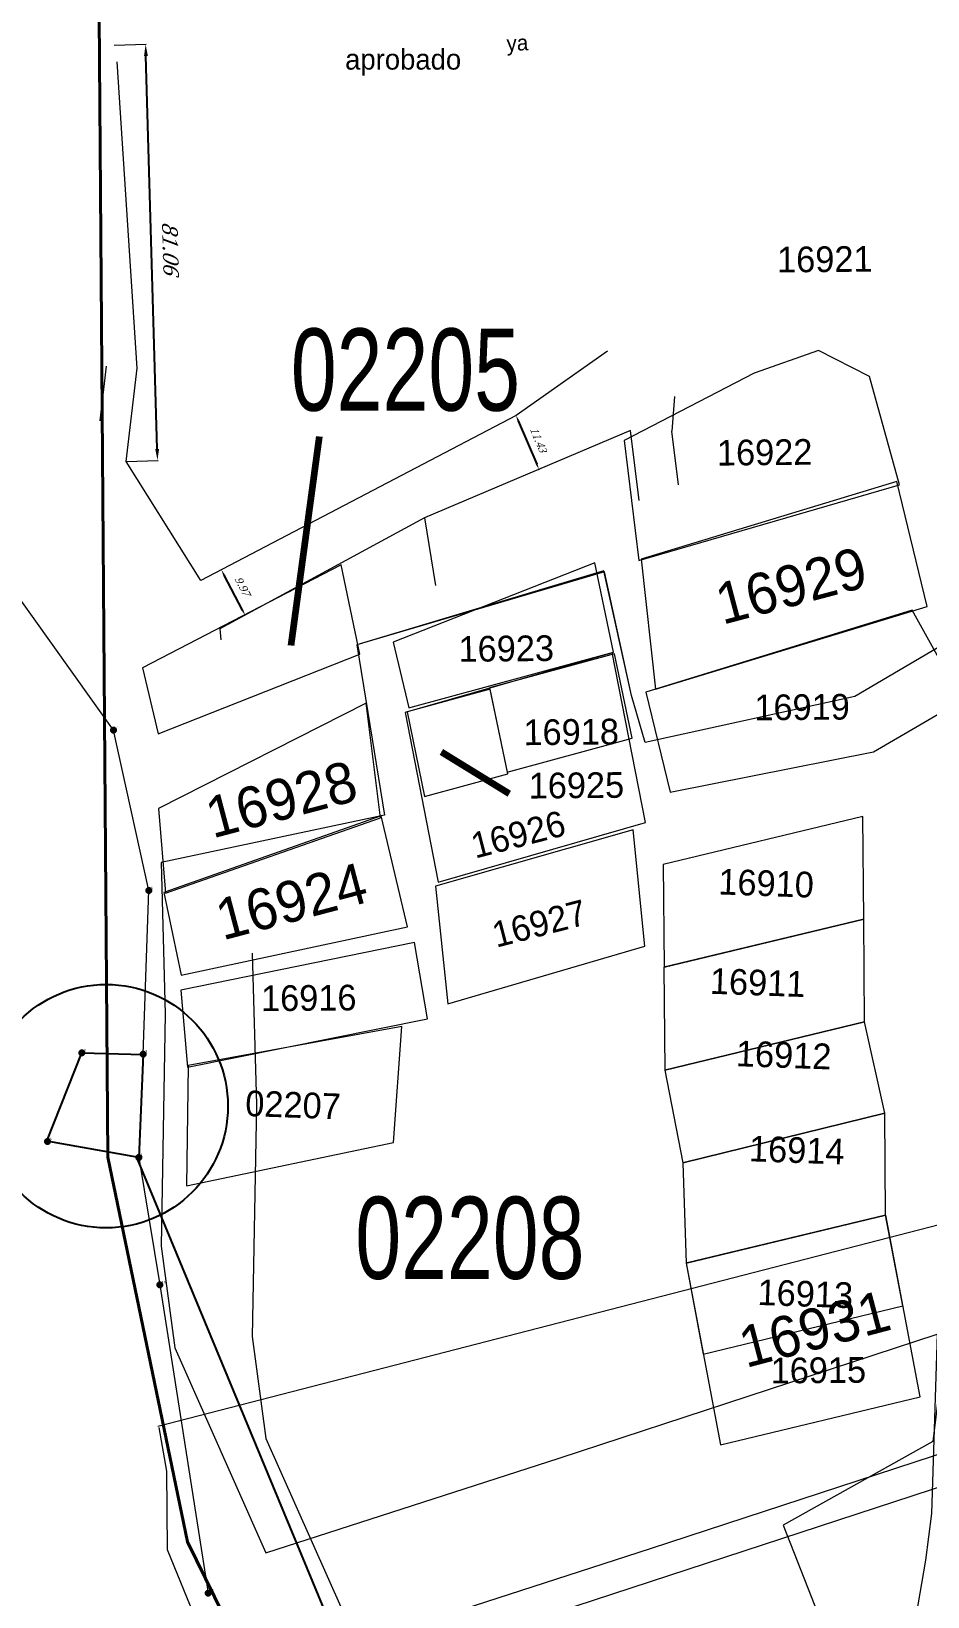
# Model space of a CAD drawing. Header units: inches. Extents: x 610851 to 630254, y 1234683 to 1264905.
# Drawn here: x 622756.5 to 622931, y 1245180.8 to 1245485.6 of the extents above; entities that cross this region are included whole.
import ezdxf
from ezdxf.enums import TextEntityAlignment as Align

# ---------------------------------------------------------------- set-up
doc = ezdxf.new("R2010")
doc.units = ezdxf.units.IN
doc.header["$MEASUREMENT"] = 0
doc.layers.get('Defpoints').update_dxf_attribs({"lineweight": 0})
for name, color, linetype, lineweight in [('CONTORNOLevel 61', 7, 'Continuous', 0), ('Default', 7, 'Continuous', 0), ('Level 2', 7, 'Continuous', 0), ('Level 20', 7, 'Continuous', 0), ('Level 50', 7, 'Continuous', 0), ('Level 7', 7, 'Continuous', 0), ('PARCELAS', 7, 'Continuous', 0), ('Point', 5, 'Continuous', 100), ('Point_Name', 1, 'Continuous', 100)]:
    doc.layers.add(name, color=color, linetype=linetype, lineweight=lineweight)
doc.styles.get("Standard").update_dxf_attribs({"font": 'arial.ttf'})
doc.styles.add('Styledgn003', font='dgn003.shx')
doc.styles.add('Styledgn032', font='dgn032.shx')
doc.styles.add('Styletxt', font='txt.shx')
doc.dimstyles.get("Standard").update_dxf_attribs({"dimtxt": 0.18, "dimasz": 0.18, "dimexe": 0.18, "dimexo": 0.0625, "dimgap": 0.09, "dimtad": 0, "dimtih": 1, "dimtoh": 1, "dimdec": 4, "dimzin": 0, "dimdsep": 46, "dimtxsty": 'Standard', "dimcen": 0.09, "dimadec": 0, "dimazin": 0, "dimtfac": 1, "dimtdec": 4, "dimtofl": 0, "dimtmove": 0, "dimatfit": 3, "dimfxl": 1, "dimtolj": 1, "dimtzin": 0, "dimarcsym": 0})
doc.dimstyles.new('STANDARD-Linear', dxfattribs={"dimtxt": 1.5, "dimasz": 1.13, "dimexe": 0.125, "dimexo": 0.000625, "dimgap": 0.3, "dimtad": 1, "dimzin": 7, "dimdsep": 46, "dimtxsty": 'Styletxt', "dimsah": 1, "dimcen": 2.5, "dimclrd": 1, "dimclre": 1, "dimclrt": 2, "dimaunit": 1, "dimadec": 7, "dimazin": 0, "dimtfac": 1, "dimtofl": 0, "dimtmove": 1, "dimatfit": 3, "dimfxl": 1, "dimtolj": 1, "dimtzin": 0, "dimarcsym": 0})

# ---------------------------------------------------------------- blocks, each defined once
blk = doc.blocks.new('*D453')
at = {"layer": 'Default', "color": 1, "linetype": 'Continuous', "lineweight": 0, "transparency": 16777216}
for p, q in [((622772.65, 1245482.91), (622778.89, 1245483.09)), ((622774.96, 1245401.88), (622781.2, 1245402.06))]:
    blk.add_line(p, q, dxfattribs=at)
at = {"layer": 'Default', "color": 1, "lineweight": -2, "transparency": 16777216}
blk.add_line((622781.01, 1245404.31), (622778.83, 1245480.83), dxfattribs=at)
at = {"layer": 'Default', "color": 1, "transparency": 16777216}
for points in [[(622779.2, 1245480.84), (622778.45, 1245480.82), (622778.76, 1245483.08)], [(622781.38, 1245404.32), (622780.63, 1245404.3), (622781.07, 1245402.06)]]:
    blk.add_solid(points, dxfattribs=at)
at = {"layer": 'Defpoints', "color": 0, "transparency": 16777216}
for p in [(622772.65, 1245482.91), (622778.76, 1245483.08), (622774.96, 1245401.88)]:
    blk.add_point(p, dxfattribs=at)
at = {"layer": 'Default', "color": 2, "transparency": 16777216, "insert": (622783.57, 1245443.32), "char_height": 3, "attachment_point": 5, "rotation": 271.6344, "style": 'Styletxt'}
blk.add_mtext('\\A1;{\\fRomantic|b0|i1|c2|p2;\\Q13;\\C2;81.06}', dxfattribs=at)
blk = doc.blocks.new('*D454')
at = {"layer": 'Default', "color": 1, "linetype": 'Continuous', "lineweight": 0, "transparency": 16777216}
for p, q in [((622793.51, 1245380.75), (622793.61, 1245380.81)), ((622798.13, 1245371.92), (622798.24, 1245371.98))]:
    blk.add_line(p, q, dxfattribs=at)
at = {"layer": 'Default', "color": 1, "lineweight": -2, "transparency": 16777216}
blk.add_line((622797.61, 1245372.92), (622794.03, 1245379.74), dxfattribs=at)
at = {"layer": 'Default', "color": 1, "transparency": 16777216}
for points in [[(622794.2, 1245379.83), (622793.86, 1245379.66), (622793.51, 1245380.75)], [(622797.78, 1245373), (622797.44, 1245372.83), (622798.13, 1245371.92)]]:
    blk.add_solid(points, dxfattribs=at)
at = {"layer": 'Defpoints', "color": 0, "transparency": 16777216}
for p in [(622793.51, 1245380.75), (622793.51, 1245380.75), (622798.13, 1245371.92)]:
    blk.add_point(p, dxfattribs=at)
at = {"layer": 'Default', "color": 2, "transparency": 16777216, "insert": (622797.62, 1245377.52), "char_height": 1.5, "attachment_point": 5, "rotation": 297.6637, "style": 'Styletxt'}
blk.add_mtext('\\A1;{\\fRomantic|b0|i1|c2|p2;\\Q13;\\C2;9.97}', dxfattribs=at)
blk = doc.blocks.new('*D455')
at = {"layer": 'Default', "color": 1, "linetype": 'Continuous', "lineweight": 0, "transparency": 16777216}
for p, q in [((622850.89, 1245410.83), (622850.79, 1245410.76)), ((622855.35, 1245400.3), (622855.46, 1245400.37))]:
    blk.add_line(p, q, dxfattribs=at)
at = {"layer": 'Default', "color": 1, "lineweight": -2, "transparency": 16777216}
blk.add_line((622851.33, 1245409.79), (622854.91, 1245401.34), dxfattribs=at)
at = {"layer": 'Default', "color": 1, "transparency": 16777216}
for points in [[(622851.51, 1245409.86), (622851.16, 1245409.71), (622850.89, 1245410.83)], [(622855.08, 1245401.42), (622854.74, 1245401.27), (622855.35, 1245400.3)]]:
    blk.add_solid(points, dxfattribs=at)
at = {"layer": 'Defpoints', "color": 0, "transparency": 16777216}
for p in [(622850.89, 1245410.83), (622855.35, 1245400.3), (622855.35, 1245400.3)]:
    blk.add_point(p, dxfattribs=at)
at = {"layer": 'Default', "color": 2, "transparency": 16777216, "insert": (622855.25, 1245406.03), "char_height": 1.5, "attachment_point": 5, "rotation": 292.9538, "style": 'Styletxt'}
blk.add_mtext('\\A1;{\\fRomantic|b0|i1|c2|p2;\\Q13;\\C2;11.43}', dxfattribs=at)
blk = doc.blocks.new('*D456')
at = {"layer": 'Default', "color": 1, "linetype": 'Continuous', "lineweight": 0, "transparency": 16777216}
for p, q in [((622772.65, 1245482.91), (622778.89, 1245483.09)), ((622774.96, 1245401.88), (622781.2, 1245402.06))]:
    blk.add_line(p, q, dxfattribs=at)
at = {"layer": 'Default', "color": 1, "lineweight": -2, "transparency": 16777216}
blk.add_line((622781.01, 1245404.31), (622778.83, 1245480.83), dxfattribs=at)
at = {"layer": 'Default', "color": 1, "transparency": 16777216}
for points in [[(622779.2, 1245480.84), (622778.45, 1245480.82), (622778.76, 1245483.08)], [(622781.38, 1245404.32), (622780.63, 1245404.3), (622781.07, 1245402.06)]]:
    blk.add_solid(points, dxfattribs=at)
at = {"layer": 'Defpoints', "color": 0, "transparency": 16777216}
for p in [(622772.65, 1245482.91), (622778.76, 1245483.08), (622774.96, 1245401.88)]:
    blk.add_point(p, dxfattribs=at)
at = {"layer": 'Default', "color": 2, "transparency": 16777216, "insert": (622783.57, 1245443.32), "char_height": 3, "attachment_point": 5, "rotation": 271.6344, "style": 'Styletxt'}
blk.add_mtext('\\A1;{\\fRomantic|b0|i1|c2|p2;\\Q13;\\C2;81.06}', dxfattribs=at)
blk = doc.blocks.new('*D457')
at = {"layer": 'Default', "color": 1, "linetype": 'Continuous', "lineweight": 0, "transparency": 16777216}
for p, q in [((622793.51, 1245380.75), (622793.61, 1245380.81)), ((622798.13, 1245371.92), (622798.24, 1245371.98))]:
    blk.add_line(p, q, dxfattribs=at)
at = {"layer": 'Default', "color": 1, "lineweight": -2, "transparency": 16777216}
blk.add_line((622797.61, 1245372.92), (622794.03, 1245379.74), dxfattribs=at)
at = {"layer": 'Default', "color": 1, "transparency": 16777216}
for points in [[(622794.2, 1245379.83), (622793.86, 1245379.66), (622793.51, 1245380.75)], [(622797.78, 1245373), (622797.44, 1245372.83), (622798.13, 1245371.92)]]:
    blk.add_solid(points, dxfattribs=at)
at = {"layer": 'Defpoints', "color": 0, "transparency": 16777216}
for p in [(622793.51, 1245380.75), (622793.51, 1245380.75), (622798.13, 1245371.92)]:
    blk.add_point(p, dxfattribs=at)
at = {"layer": 'Default', "color": 2, "transparency": 16777216, "insert": (622797.62, 1245377.52), "char_height": 1.5, "attachment_point": 5, "rotation": 297.6637, "style": 'Styletxt'}
blk.add_mtext('\\A1;{\\fRomantic|b0|i1|c2|p2;\\Q13;\\C2;9.97}', dxfattribs=at)
blk = doc.blocks.new('*D458')
at = {"layer": 'Default', "color": 1, "linetype": 'Continuous', "lineweight": 0, "transparency": 16777216}
for p, q in [((622850.89, 1245410.83), (622850.79, 1245410.76)), ((622855.35, 1245400.3), (622855.46, 1245400.37))]:
    blk.add_line(p, q, dxfattribs=at)
at = {"layer": 'Default', "color": 1, "lineweight": -2, "transparency": 16777216}
blk.add_line((622851.33, 1245409.79), (622854.91, 1245401.34), dxfattribs=at)
at = {"layer": 'Default', "color": 1, "transparency": 16777216}
for points in [[(622851.51, 1245409.86), (622851.16, 1245409.71), (622850.89, 1245410.83)], [(622855.08, 1245401.42), (622854.74, 1245401.27), (622855.35, 1245400.3)]]:
    blk.add_solid(points, dxfattribs=at)
at = {"layer": 'Defpoints', "color": 0, "transparency": 16777216}
for p in [(622850.89, 1245410.83), (622855.35, 1245400.3), (622855.35, 1245400.3)]:
    blk.add_point(p, dxfattribs=at)
at = {"layer": 'Default', "color": 2, "transparency": 16777216, "insert": (622855.25, 1245406.03), "char_height": 1.5, "attachment_point": 5, "rotation": 292.9538, "style": 'Styletxt'}
blk.add_mtext('\\A1;{\\fRomantic|b0|i1|c2|p2;\\Q13;\\C2;11.43}', dxfattribs=at)
blk = doc.blocks.new('*D450')
at = {"layer": 'Default', "color": 1, "linetype": 'Continuous', "lineweight": 0, "transparency": 16777216}
for p, q in [((622772.65, 1245482.91), (622778.89, 1245483.09)), ((622774.96, 1245401.88), (622781.2, 1245402.06))]:
    blk.add_line(p, q, dxfattribs=at)
at = {"layer": 'Default', "color": 1, "lineweight": -2, "transparency": 16777216}
blk.add_line((622781.01, 1245404.31), (622778.83, 1245480.83), dxfattribs=at)
at = {"layer": 'Default', "color": 1, "transparency": 16777216}
for points in [[(622779.2, 1245480.84), (622778.45, 1245480.82), (622778.76, 1245483.08)], [(622781.38, 1245404.32), (622780.63, 1245404.3), (622781.07, 1245402.06)]]:
    blk.add_solid(points, dxfattribs=at)
at = {"layer": 'Defpoints', "color": 0, "transparency": 16777216}
for p in [(622772.65, 1245482.91), (622778.76, 1245483.08), (622774.96, 1245401.88)]:
    blk.add_point(p, dxfattribs=at)
at = {"layer": 'Default', "color": 2, "transparency": 16777216, "insert": (622783.57, 1245443.32), "char_height": 3, "attachment_point": 5, "rotation": 271.6344, "style": 'Styletxt'}
blk.add_mtext('\\A1;{\\fRomantic|b0|i1|c2|p2;\\Q13;\\C2;81.06}', dxfattribs=at)
blk = doc.blocks.new('*D451')
at = {"layer": 'Default', "color": 1, "linetype": 'Continuous', "lineweight": 0, "transparency": 16777216}
for p, q in [((622793.51, 1245380.75), (622793.61, 1245380.81)), ((622798.13, 1245371.92), (622798.24, 1245371.98))]:
    blk.add_line(p, q, dxfattribs=at)
at = {"layer": 'Default', "color": 1, "lineweight": -2, "transparency": 16777216}
blk.add_line((622797.61, 1245372.92), (622794.03, 1245379.74), dxfattribs=at)
at = {"layer": 'Default', "color": 1, "transparency": 16777216}
for points in [[(622794.2, 1245379.83), (622793.86, 1245379.66), (622793.51, 1245380.75)], [(622797.78, 1245373), (622797.44, 1245372.83), (622798.13, 1245371.92)]]:
    blk.add_solid(points, dxfattribs=at)
at = {"layer": 'Defpoints', "color": 0, "transparency": 16777216}
for p in [(622793.51, 1245380.75), (622793.51, 1245380.75), (622798.13, 1245371.92)]:
    blk.add_point(p, dxfattribs=at)
at = {"layer": 'Default', "color": 2, "transparency": 16777216, "insert": (622797.62, 1245377.52), "char_height": 1.5, "attachment_point": 5, "rotation": 297.6637, "style": 'Styletxt'}
blk.add_mtext('\\A1;{\\fRomantic|b0|i1|c2|p2;\\Q13;\\C2;9.97}', dxfattribs=at)
blk = doc.blocks.new('*D452')
at = {"layer": 'Default', "color": 1, "linetype": 'Continuous', "lineweight": 0, "transparency": 16777216}
for p, q in [((622850.89, 1245410.83), (622850.79, 1245410.76)), ((622855.35, 1245400.3), (622855.46, 1245400.37))]:
    blk.add_line(p, q, dxfattribs=at)
at = {"layer": 'Default', "color": 1, "lineweight": -2, "transparency": 16777216}
blk.add_line((622851.33, 1245409.79), (622854.91, 1245401.34), dxfattribs=at)
at = {"layer": 'Default', "color": 1, "transparency": 16777216}
for points in [[(622851.51, 1245409.86), (622851.16, 1245409.71), (622850.89, 1245410.83)], [(622855.08, 1245401.42), (622854.74, 1245401.27), (622855.35, 1245400.3)]]:
    blk.add_solid(points, dxfattribs=at)
at = {"layer": 'Defpoints', "color": 0, "transparency": 16777216}
for p in [(622850.89, 1245410.83), (622855.35, 1245400.3), (622855.35, 1245400.3)]:
    blk.add_point(p, dxfattribs=at)
at = {"layer": 'Default', "color": 2, "transparency": 16777216, "insert": (622855.25, 1245406.03), "char_height": 1.5, "attachment_point": 5, "rotation": 292.9538, "style": 'Styletxt'}
blk.add_mtext('\\A1;{\\fRomantic|b0|i1|c2|p2;\\Q13;\\C2;11.43}', dxfattribs=at)
blk = doc.blocks.new('*D463')
at = {"color": 0, "lineweight": -2, "transparency": 16777216}
for p, q in [((622777.05, 1245266.4), (622777.16, 1245266.45)), ((622777.07, 1245266.21), (622813.49, 1245178.39)), ((622850.07, 1245090.2), (622813.64, 1245178.03)), ((622850.2, 1245090.06), (622850.31, 1245090.11))]:
    blk.add_line(p, q, dxfattribs=at)
at = {"color": 0, "transparency": 16777216}
for points in [[(622777.09, 1245266.22), (622777.04, 1245266.2), (622777, 1245266.38)], [(622850.1, 1245090.21), (622850.04, 1245090.19), (622850.14, 1245090.04)]]:
    blk.add_solid(points, dxfattribs=at)
at = {"layer": 'Defpoints', "color": 0, "transparency": 16777216}
for p in [(622777, 1245266.38), (622850.14, 1245090.04), (622850.14, 1245090.04)]:
    blk.add_point(p, dxfattribs=at)
at = {"color": 0, "transparency": 16777216, "insert": (622813.57, 1245178.21), "char_height": 0.18, "attachment_point": 5}
blk.add_mtext('\\A1;190.9114', dxfattribs=at)

msp = doc.modelspace()

# ---------------------------------------------------------------- linework, layer by layer
at = {"color": 3, "lineweight": 0, "elevation": 7.17706}
for points in [[(622778.30577, 1245286.44973), (622779.36248, 1245318.33303), (622772.5216, 1245349.56098), (622752.73666, 1245377.30773), (622741.70018, 1245387.48063)], [(622777.43646, 1245266.32553), (622781.51241, 1245241.54903), (622790.92835, 1245181.50651)]]:
    msp.add_lwpolyline(points, dxfattribs=at)
at = {"color": 5, "lineweight": 0, "elevation": 7.17706}
for points in [[(622778.30577, 1245286.44973), (622779.36248, 1245318.33303), (622772.5216, 1245349.56098), (622752.73666, 1245377.30773), (622741.70018, 1245387.48063)], [(622777.43646, 1245266.32553), (622781.51241, 1245241.54903), (622790.92835, 1245181.50651)]]:
    msp.add_lwpolyline(points, dxfattribs=at)
at = {"color": 40, "true_color": 0xf8d731, "elevation": 7.17706}
msp.add_lwpolyline([(622778.30262, 1245286.37683), (622777.43646, 1245266.32553), (622759.51973, 1245269.52413), (622766.30811, 1245286.72309), (622778.30287, 1245286.37682)], dxfattribs=at)
msp.add_circle((622771.07142, 1245276.32262, 7.17706), 23.7035)
at = {"layer": 'CONTORNOLevel 61', "color": 3, "linetype": 'Continuous', "lineweight": 40, "flags": 128}
msp.add_lwpolyline([(622724.90333, 1245003.80107), (622841.14134, 1244928.89211), (622970.29469, 1244936.6413), (622965.12856, 1245001.21798), (623019.37297, 1245083.87611), (623055.53592, 1245205.28025), (623052.95287, 1245321.51827), (623009.04075, 1245481.66842), (622959.96248, 1245559.16044), (622990.9593, 1245659.90004), (623027.12225, 1245768.38885), (622980.62705, 1245796.80259), (622869.55515, 1245690.89686), (622769.67655, 1245497.16685), (622771.39857, 1245266.41287), (622786.89696, 1245191.50393), (622832.53113, 1245098.51351)], dxfattribs=at)
at = {"layer": 'Default', "color": 2, "linetype": 'Continuous', "ltscale": 0.1}
msp.add_line((622771.1087, 1245420.43178), (622769.85197, 1245409.76943), dxfattribs=at)
msp.add_line((622771.1087, 1245420.43178), (622769.85197, 1245409.76943), dxfattribs=at)
msp.add_line((622771.1087, 1245420.43178), (622769.85197, 1245409.76943), dxfattribs=at)
at = {"layer": 'Default', "color": 2}
for p, q in [((622881.74461, 1245414.48236), (622881.22041, 1245407.73602)), ((622881.74461, 1245414.48236), (622881.22041, 1245407.73602)), ((622881.74461, 1245414.48236), (622881.22041, 1245407.73602)), ((622873.20756, 1245407.8639), (622833.05983, 1245390.86037)), ((622873.20756, 1245407.8639), (622833.05983, 1245390.86037)), ((622873.20756, 1245407.8639), (622833.05983, 1245390.86037)), ((622874.86888, 1245394.2447), (622873.20756, 1245407.8639)), ((622874.86888, 1245394.2447), (622873.20756, 1245407.8639)), ((622874.86888, 1245394.2447), (622873.20756, 1245407.8639)), ((622882.55409, 1245397.33256), (622881.22041, 1245407.73602)), ((622882.55409, 1245397.33256), (622881.22041, 1245407.73602)), ((622882.55409, 1245397.33256), (622881.22041, 1245407.73602)), ((622833.05983, 1245390.86037), (622835.21985, 1245377.68042)), ((622833.05983, 1245390.86037), (622835.21985, 1245377.68042)), ((622833.05983, 1245390.86037), (622835.21985, 1245377.68042))]:
    msp.add_line(p, q, dxfattribs=at)
at = {"layer": 'Default', "color": 2, "linetype": 'Continuous', "ltscale": 0.1, "flags": 128}
for points in [[(622774.96407, 1245401.88401), (622777.09891, 1245419.99634), (622773.21907, 1245479.67659)], [(622774.96407, 1245401.88401), (622777.09891, 1245419.99634), (622773.21907, 1245479.67659)], [(622774.96407, 1245401.88401), (622777.09891, 1245419.99634), (622773.21907, 1245479.67659)], [(622868.69278, 1245423.36519), (622850.89235, 1245410.8278), (622789.54141, 1245378.66737), (622774.96407, 1245401.88401)], [(622868.69278, 1245423.36519), (622850.89235, 1245410.8278), (622789.54141, 1245378.66737), (622774.96407, 1245401.88401)], [(622868.69278, 1245423.36519), (622850.89235, 1245410.8278), (622789.54141, 1245378.66737), (622774.96407, 1245401.88401)]]:
    msp.add_lwpolyline(points, dxfattribs=at)
at = {"layer": 'Default', "color": 2, "flags": 128}
msp.add_lwpolyline([(622833.05243, 1245390.85562), (622793.20666, 1245369.24257), (622793.43519, 1245367.12965)], dxfattribs=at)
msp.add_lwpolyline([(622833.05243, 1245390.85562), (622793.20666, 1245369.24257), (622793.43519, 1245367.12965)], dxfattribs=at)
msp.add_lwpolyline([(622833.05243, 1245390.85562), (622793.20666, 1245369.24257), (622793.43519, 1245367.12965)], dxfattribs=at)
at = {"layer": 'Level 2', "color": 6, "linetype": 'Continuous', "lineweight": 0, "flags": 128}
for points in [[(622925.53858, 1245397.3022), (622919.70858, 1245418.4122), (622909.79858, 1245423.4432), (622897.23858, 1245419.0602), (622871.92858, 1245405.9512), (622874.78858, 1245382.5752), (622925.53858, 1245397.3022)], [(622925.53858, 1245397.3022), (622919.70858, 1245418.4122), (622909.79858, 1245423.4432), (622897.23858, 1245419.0602), (622871.92858, 1245405.9512), (622874.78858, 1245382.5752), (622925.53858, 1245397.3022)], [(622925.53858, 1245397.3022), (622919.70858, 1245418.4122), (622909.79858, 1245423.4432), (622897.23858, 1245419.0602), (622871.92858, 1245405.9512), (622874.78858, 1245382.5752), (622925.53858, 1245397.3022)], [(622930.96958, 1245373.6202), (622925.01258, 1245397.9542), (622875.28058, 1245382.8202), (622878.04758, 1245357.5082), (622930.96958, 1245373.6202)], [(622930.96958, 1245373.6202), (622925.01258, 1245397.9542), (622875.28058, 1245382.8202), (622878.04758, 1245357.5082), (622930.96958, 1245373.6202)], [(622930.96958, 1245373.6202), (622925.01258, 1245397.9542), (622875.28058, 1245382.8202), (622878.04758, 1245357.5082), (622930.96958, 1245373.6202)], [(622820.44958, 1245364.3142), (622816.82858, 1245381.7212), (622778.12658, 1245361.6452), (622781.17758, 1245348.8542), (622820.44958, 1245364.3142)], [(622820.44958, 1245364.3142), (622816.82858, 1245381.7212), (622778.12658, 1245361.6452), (622781.17758, 1245348.8542), (622820.44958, 1245364.3142)], [(622820.44958, 1245364.3142), (622816.82858, 1245381.7212), (622778.12658, 1245361.6452), (622781.17758, 1245348.8542), (622820.44958, 1245364.3142)], [(622869.87858, 1245364.7372), (622866.25958, 1245382.1352), (622826.98758, 1245366.6752), (622830.03858, 1245353.8842), (622869.87858, 1245364.7372)], [(622869.87858, 1245364.7372), (622866.25958, 1245382.1352), (622826.98758, 1245366.6752), (622830.03858, 1245353.8842), (622869.87858, 1245364.7372)], [(622869.87858, 1245364.7372), (622866.25958, 1245382.1352), (622826.98758, 1245366.6752), (622830.03858, 1245353.8842), (622869.87858, 1245364.7372)], [(622937.74558, 1245355.4062), (622928.01558, 1245372.8762), (622876.16558, 1245356.9062), (622880.89558, 1245337.4762), (622920.52558, 1245345.3262), (622937.74558, 1245355.4062), (622937.74158, 1245355.4002)], [(622937.74558, 1245355.4062), (622928.01558, 1245372.8762), (622876.16558, 1245356.9062), (622880.89558, 1245337.4762), (622920.52558, 1245345.3262), (622937.74558, 1245355.4062), (622937.74158, 1245355.4002)], [(622937.74558, 1245355.4062), (622928.01558, 1245372.8762), (622876.16558, 1245356.9062), (622880.89558, 1245337.4762), (622920.52558, 1245345.3262), (622937.74558, 1245355.4062), (622937.74158, 1245355.4002)], [(622821.71058, 1245354.8092), (622781.28958, 1245334.2932), (622782.61658, 1245317.8192), (622824.50758, 1245332.4532), (622821.71058, 1245354.8092)], [(622821.71058, 1245354.8092), (622781.28958, 1245334.2932), (622782.61658, 1245317.8192), (622824.50758, 1245332.4532), (622821.71058, 1245354.8092)], [(622821.71058, 1245354.8092), (622781.28958, 1245334.2932), (622782.61658, 1245317.8192), (622824.50758, 1245332.4532), (622821.71058, 1245354.8092)], [(622849.27558, 1245341.0542), (622845.85658, 1245357.4922), (622829.65758, 1245353.0762), (622833.07658, 1245336.6382), (622849.27558, 1245341.0542)], [(622849.27558, 1245341.0542), (622845.85658, 1245357.4922), (622829.65758, 1245353.0762), (622833.07658, 1245336.6382), (622849.27558, 1245341.0542)], [(622849.27558, 1245341.0542), (622845.85658, 1245357.4922), (622829.65758, 1245353.0762), (622833.07658, 1245336.6382), (622849.27558, 1245341.0542)], [(622875.97358, 1245307.4872), (622873.68658, 1245330.1412), (622835.23658, 1245319.1312), (622837.57858, 1245296.2772), (622875.97358, 1245307.4872)], [(622875.97358, 1245307.4872), (622873.68658, 1245330.1412), (622835.23658, 1245319.1312), (622837.57858, 1245296.2772), (622875.97358, 1245307.4872)], [(622875.97358, 1245307.4872), (622873.68658, 1245330.1412), (622835.23658, 1245319.1312), (622837.57858, 1245296.2772), (622875.97358, 1245307.4872)], [(622787.04158, 1245284.2672), (622786.74558, 1245260.7872), (622827.00758, 1245269.2272), (622828.62458, 1245291.8332), (622787.04158, 1245284.2672)], [(622787.04158, 1245284.2672), (622786.74558, 1245260.7872), (622827.00758, 1245269.2272), (622828.62458, 1245291.8332), (622787.04158, 1245284.2672)], [(622787.04158, 1245284.2672), (622786.74558, 1245260.7872), (622827.00758, 1245269.2272), (622828.62458, 1245291.8332), (622787.04158, 1245284.2672)]]:
    msp.add_lwpolyline(points, dxfattribs=at)
at = {"layer": 'Level 2', "color": 1, "linetype": 'Continuous', "lineweight": 0, "flags": 128}
for points in [[(623017.82977, 1245259.54527), (623017.17431, 1245267.13437), (623020.37431, 1245317.33437), (623014.47431, 1245354.36437), (623013.02431, 1245374.31437), (623005.40431, 1245400.73437), (623000.29431, 1245409.79437), (622967.19431, 1245386.63437), (622967.64431, 1245385.74437), (622947.86431, 1245374.31437), (622916.83431, 1245356.06437), (622876.00431, 1245347.13437), (622873.35431, 1245356.31437), (622867.99331, 1245380.57937), (622819.89431, 1245366.17437), (622822.84431, 1245347.81437), (622825.24431, 1245333.00437), (622781.78431, 1245323.76437)], [(623017.78457, 1245260.06854), (623017.17431, 1245267.13437), (623020.37431, 1245317.33437), (623014.47431, 1245354.36437), (623013.02431, 1245374.31437), (623005.40431, 1245400.73437), (623000.29431, 1245409.79437), (622967.19431, 1245386.63437), (622967.64431, 1245385.74437), (622947.86431, 1245374.31437), (622916.83431, 1245356.06437), (622876.00431, 1245347.13437), (622873.35431, 1245356.31437), (622868.10231, 1245380.38737), (622819.89431, 1245366.17437), (622822.84431, 1245347.81437), (622825.24431, 1245333.00437), (622781.78431, 1245323.76437)], [(623017.85418, 1245259.26259), (623017.17431, 1245267.13437), (623020.37431, 1245317.33437), (623014.47431, 1245354.36437), (623013.02431, 1245374.31437), (623005.40431, 1245400.73437), (623000.29431, 1245409.79437), (622967.19431, 1245386.63437), (622967.64431, 1245385.74437), (622947.86431, 1245374.31437), (622916.83431, 1245356.06437), (622876.00431, 1245347.13437), (622873.35431, 1245356.31437), (622867.99331, 1245380.57937), (622819.89431, 1245366.17437), (622822.84431, 1245347.81437), (622825.24431, 1245333.00437), (622781.78431, 1245323.76437)], [(623018.61292, 1245244.10818), (623019.02431, 1245245.71437), (623017.17431, 1245267.13437), (623020.37431, 1245317.33437), (623014.47431, 1245354.36437), (623013.02431, 1245374.31437), (623005.40431, 1245400.73437), (623000.29431, 1245409.79437), (622967.19431, 1245386.63437), (622967.64431, 1245385.74437), (622947.86431, 1245374.31437), (622916.83431, 1245356.06437), (622876.00431, 1245347.13437), (622873.35431, 1245356.31437), (622867.99331, 1245380.57937), (622819.89431, 1245366.17437), (622822.84431, 1245347.81437), (622825.24431, 1245333.00437), (622781.78431, 1245323.76437)], [(622869.65158, 1245364.5662), (622829.27858, 1245352.9892), (622835.69758, 1245319.9672), (622876.07058, 1245331.5442), (622869.60458, 1245364.6392)], [(622869.65158, 1245364.5662), (622829.27858, 1245352.9892), (622835.69758, 1245319.9672), (622876.07058, 1245331.5442), (622869.60458, 1245364.6392)], [(622869.65158, 1245364.5662), (622829.27858, 1245352.9892), (622835.69758, 1245319.9672), (622876.07058, 1245331.5442), (622869.60458, 1245364.6392)], [(622873.47658, 1245347.9592), (622870.05558, 1245364.4072), (622845.74258, 1245357.7792), (622849.16358, 1245341.3312), (622873.47658, 1245347.9592)], [(622873.47658, 1245347.9592), (622870.05558, 1245364.4072), (622845.74258, 1245357.7792), (622849.16358, 1245341.3312), (622873.47658, 1245347.9592)], [(622873.47658, 1245347.9592), (622870.05558, 1245364.4072), (622845.74258, 1245357.7792), (622849.16358, 1245341.3312), (622873.47658, 1245347.9592)], [(622879.56358, 1245323.35536), (622879.70858, 1245303.35736), (622918.58858, 1245312.75236), (622918.44358, 1245332.75036), (622879.56358, 1245323.35536)], [(622879.56358, 1245323.35536), (622879.70858, 1245303.35736), (622918.58858, 1245312.75236), (622918.44358, 1245332.75036), (622879.56358, 1245323.35536)], [(622879.56358, 1245323.35536), (622879.70858, 1245303.35736), (622918.58858, 1245312.75236), (622918.44358, 1245332.75036), (622879.56358, 1245323.35536)], [(622879.69858, 1245303.36836), (622879.85358, 1245283.35936), (622918.73358, 1245292.75436), (622918.58858, 1245312.75236), (622879.69858, 1245303.36836)], [(622879.69858, 1245303.36836), (622879.85358, 1245283.35936), (622918.73358, 1245292.75436), (622918.58858, 1245312.75236), (622879.69858, 1245303.36836)], [(622879.69858, 1245303.36836), (622879.85358, 1245283.35936), (622918.73358, 1245292.75436), (622918.58858, 1245312.75236), (622879.69858, 1245303.36836)], [(622785.59458, 1245298.9242), (622786.88458, 1245283.9442), (622833.64458, 1245293.3442), (622831.08458, 1245308.1642), (622785.59458, 1245298.9242)], [(622785.59458, 1245298.9242), (622786.88458, 1245283.9442), (622833.64458, 1245293.3442), (622831.08458, 1245308.1642), (622785.59458, 1245298.9242)], [(622785.59458, 1245298.9242), (622786.88458, 1245283.9442), (622833.64458, 1245293.3442), (622831.08458, 1245308.1642), (622785.59458, 1245298.9242)], [(622799.53858, 1245306.1372), (622800.34858, 1245276.6472), (622799.53858, 1245231.4572), (622802.18858, 1245211.6372), (622819.94858, 1245171.7072), (622877.03858, 1245190.1672), (622950.61858, 1245214.2872), (622949.54858, 1245179.4072), (622948.37858, 1245170.3172), (622945.00858, 1245150.6072), (622934.37858, 1245091.1072), (622933.37858, 1245086.1272), (622969.75858, 1245081.3272), (622978.76858, 1245084.9972), (622963.32858, 1245126.9272), (622967.05858, 1245139.4472), (622968.19858, 1245147.3672), (622972.84858, 1245159.5472), (622981.49858, 1245166.7972), (622989.08858, 1245173.8272), (622996.45858, 1245173.7172), (623028.36858, 1245186.0072), (623032.80858, 1245212.5872), (623036.14619, 1245225.61817)], [(622799.53858, 1245306.1372), (622800.34858, 1245276.6472), (622799.53858, 1245231.4572), (622802.18858, 1245211.6372), (622819.94858, 1245171.7072), (622877.03858, 1245190.1672), (622950.61858, 1245214.2872), (622949.54858, 1245179.4072)], [(622879.85358, 1245283.35936), (622883.39758, 1245265.26436), (622922.70858, 1245274.97136), (622918.73358, 1245292.75436), (622879.85358, 1245283.35936)], [(622879.85358, 1245283.35936), (622883.39758, 1245265.26436), (622922.70858, 1245274.97136), (622918.73358, 1245292.75436), (622879.85358, 1245283.35936)], [(622879.85358, 1245283.35936), (622883.39758, 1245265.26436), (622922.70858, 1245274.97136), (622918.73358, 1245292.75436), (622879.85358, 1245283.35936)], [(622883.39758, 1245265.26436), (622883.98458, 1245245.72836), (622922.86158, 1245255.09036), (622922.70858, 1245274.97136), (622883.39758, 1245265.26436)], [(622883.39758, 1245265.26436), (622883.98458, 1245245.72836), (622922.86158, 1245255.09036), (622922.70858, 1245274.97136), (622883.39758, 1245265.26436)], [(622883.39758, 1245265.26436), (622883.98458, 1245245.72836), (622922.86158, 1245255.09036), (622922.70858, 1245274.97136), (622883.39758, 1245265.26436)], [(622781.35258, 1245213.7442), (622782.80258, 1245205.2522), (622782.97858, 1245190.0032), (622788.72858, 1245175.8272), (622799.63658, 1245154.5882)], [(622781.35258, 1245213.7442), (622782.80258, 1245205.2522), (622782.97858, 1245190.0032), (622788.72858, 1245175.8272), (622799.63658, 1245154.5882)], [(622781.35258, 1245213.7442), (622782.80258, 1245205.2522), (622782.97858, 1245190.0032), (622788.72858, 1245175.8272), (622799.63658, 1245154.5882)]]:
    msp.add_lwpolyline(points, dxfattribs=at)
at = {"layer": 'Level 2', "color": 6, "linetype": 'Continuous', "lineweight": 0, "true_color": 0xf000f0, "flags": 128}
msp.add_lwpolyline([(622829.74958, 1245311.2582), (622824.59958, 1245332.8572), (622782.31958, 1245317.9022), (622785.67958, 1245301.8612), (622829.74958, 1245311.2582)], dxfattribs=at)
msp.add_lwpolyline([(622829.74958, 1245311.2582), (622824.59958, 1245332.8572), (622782.31958, 1245317.9022), (622785.67958, 1245301.8612), (622829.74958, 1245311.2582)], dxfattribs=at)
msp.add_lwpolyline([(622829.74958, 1245311.2582), (622824.59958, 1245332.8572), (622782.31958, 1245317.9022), (622785.67958, 1245301.8612), (622829.74958, 1245311.2582)], dxfattribs=at)
at = {"layer": 'Level 20', "color": 2, "linetype": 'Continuous', "lineweight": 0, "flags": 128}
msp.add_lwpolyline([(622873.04958, 1245145.94789), (622941.76018, 1245171.09279), (622942.81262, 1245205.27487), (622862.30915, 1245178.87906), (622837.54021, 1245171.20631), (622849.58527, 1245137.40721), (622873.04958, 1245145.94789)], dxfattribs=at)
at = {"layer": 'Level 50', "color": 7, "linetype": 'Continuous', "lineweight": 0, "flags": 128}
for points in [[(623018.80148, 1245244.84437), (623019.02431, 1245245.71437), (623017.17431, 1245267.13437), (623020.37431, 1245317.33437), (623014.47431, 1245354.36437), (623013.02431, 1245374.31437), (623005.40431, 1245400.73437), (623000.29431, 1245409.79437), (622967.19431, 1245386.63437), (622967.64431, 1245385.74437), (622947.86431, 1245374.31437), (622916.83431, 1245356.06437), (622876.00431, 1245347.13437), (622873.35431, 1245356.31437), (622868.10231, 1245380.38737), (622819.89431, 1245366.17437), (622822.84431, 1245347.81437), (622825.24431, 1245333.00437), (622781.78431, 1245323.76437)], [(622781.78431, 1245323.76437), (622782.59431, 1245294.27437), (622781.78431, 1245249.08437), (622784.43431, 1245229.26437), (622802.19431, 1245189.33437), (622859.28431, 1245207.79437), (622932.86431, 1245231.91437), (622931.79431, 1245197.03437), (622930.62431, 1245187.94437), (622927.25431, 1245168.23437)], [(622781.10658, 1245213.9902), (622937.30658, 1245254.3152), (622932.05758, 1245211.0342), (622902.89558, 1245194.7252), (622922.69458, 1245144.3052), (623022.10258, 1245150.0602)], [(622781.10658, 1245213.9902), (622937.30658, 1245254.3152), (622932.05758, 1245211.0342), (622902.89558, 1245194.7252), (622922.69458, 1245144.3052), (623022.10258, 1245150.0602)], [(622781.10658, 1245213.9902), (622937.30658, 1245254.3152), (622932.05758, 1245211.0342), (622902.89558, 1245194.7252), (622922.69458, 1245144.3052), (623022.10258, 1245150.0602)]]:
    msp.add_lwpolyline(points, dxfattribs=at)
at = {"layer": 'Level 50', "color": 1, "linetype": 'Continuous', "lineweight": 0, "flags": 128}
msp.add_lwpolyline([(622883.98458, 1245245.73936), (622887.351, 1245228.05271), (622926.23186, 1245237.42772), (622922.86158, 1245255.09036), (622883.97158, 1245245.73836)], dxfattribs=at)
msp.add_lwpolyline([(622883.98458, 1245245.73936), (622887.351, 1245228.05271), (622926.23186, 1245237.42772), (622922.86158, 1245255.09036), (622883.97158, 1245245.73836)], dxfattribs=at)
msp.add_lwpolyline([(622883.98458, 1245245.73936), (622887.351, 1245228.05271), (622926.23186, 1245237.42772), (622922.86158, 1245255.09036), (622883.97158, 1245245.73836)], dxfattribs=at)
at = {"layer": 'PARCELAS', "color": 6, "flags": 128}
msp.add_lwpolyline([(622929.59471, 1245219.74545), (622922.86902, 1245255.11), (622883.98816, 1245245.73498), (622890.71384, 1245210.37043), (622929.59471, 1245219.74545)], dxfattribs=at)
msp.add_lwpolyline([(622929.59471, 1245219.74545), (622922.86902, 1245255.11), (622883.98816, 1245245.73498), (622890.71384, 1245210.37043), (622929.59471, 1245219.74545)], dxfattribs=at)
msp.add_lwpolyline([(622929.59471, 1245219.74545), (622922.86902, 1245255.11), (622883.98816, 1245245.73498), (622890.71384, 1245210.37043), (622929.59471, 1245219.74545)], dxfattribs=at)
at = {"layer": 'Point'}
for p in [(622772.5216, 1245349.56098, 10.94495), (622772.5216, 1245349.56098, 10.94495), (622779.36248, 1245318.33303, 10.19858), (622779.36248, 1245318.33303, 10.19858), (622766.32718, 1245286.72254, 7.69375), (622766.32718, 1245286.72254, 7.69375), (622778.30577, 1245286.44973, 9.72527), (622778.30577, 1245286.44973, 9.72527), (622759.67719, 1245269.46752, 7.58713), (622759.67719, 1245269.46752, 7.58713), (622777.43646, 1245266.32553, 10.50725), (622777.43646, 1245266.32553, 10.50725), (622781.51241, 1245241.54903, 9.65062), (622781.51241, 1245241.54903, 9.65062), (622790.92835, 1245181.50651, 7.17706), (622790.92835, 1245181.50651, 7.17706)]:
    msp.add_point(p, dxfattribs=at)

# ---------------------------------------------------------------- texts
at = {"layer": 'Level 50', "color": 7, "linetype": 'Continuous', "lineweight": 0, "style": 'Styledgn032'}
for s, rotation, p in [('16913', 358, (622907.22198, 1245239.79822)), ('16913', 358, (622907.22198, 1245239.79822)), ('16913', 358, (622907.22198, 1245239.79822)), ('16915', 0.5, (622909.75415, 1245224.90346)), ('16915', 0.5, (622909.75415, 1245224.90346)), ('16915', 0.5, (622909.75415, 1245224.90346))]:
    msp.add_text(s, height=4.999998, rotation=rotation, dxfattribs=at).set_placement(p, align=Align.MIDDLE_CENTER)
at = {"layer": 'Level 7', "color": 7, "linetype": 'Continuous', "lineweight": 0}
for s, height, rotation, style, p in [('ya', 3, 2.4, 'Styledgn003', (622851.14365, 1245483.35512)), ('16921', 4.999998, 0.5, 'Styledgn032', (622911.01136, 1245441.24342)), ('16921', 4.999998, 0.5, 'Styledgn032', (622911.01136, 1245441.24342)), ('16921', 4.999998, 0.5, 'Styledgn032', (622911.01136, 1245441.24342)), ('16922', 4.999998, 0.55, 'Styledgn032', (622899.30206, 1245403.63996)), ('16922', 4.999998, 0.55, 'Styledgn032', (622899.30206, 1245403.63996)), ('16922', 4.999998, 0.55, 'Styledgn032', (622899.30206, 1245403.63996)), ('16929', 7.999998, 14.8, 'Styledgn032', (622904.44012, 1245377.70527)), ('16929', 7.999998, 14.8, 'Styledgn032', (622904.44012, 1245377.70527)), ('16929', 7.999998, 14.8, 'Styledgn032', (622904.44012, 1245377.70527)), ('16923', 4.999998, 0.55, 'Styledgn032', (622848.98506, 1245365.43296)), ('16923', 4.999998, 0.55, 'Styledgn032', (622848.98506, 1245365.43296)), ('16923', 4.999998, 0.55, 'Styledgn032', (622848.98506, 1245365.43296)), ('16919', 4.999998, 0.5, 'Styledgn032', (622906.58199, 1245354.02607)), ('16919', 4.999998, 0.5, 'Styledgn032', (622906.58199, 1245354.02607)), ('16919', 4.999998, 0.5, 'Styledgn032', (622906.58199, 1245354.02607)), ('16918', 4.999998, 0.5, 'Styledgn032', (622861.63015, 1245349.18789)), ('16918', 4.999998, 0.5, 'Styledgn032', (622861.63015, 1245349.18789)), ('16918', 4.999998, 0.5, 'Styledgn032', (622861.63015, 1245349.18789)), ('16928', 7.999998, 14.8, 'Styledgn032', (622805.15743, 1245336.09816)), ('16928', 7.999998, 14.8, 'Styledgn032', (622805.15743, 1245336.09816)), ('16928', 7.999998, 14.8, 'Styledgn032', (622805.15743, 1245336.09816)), ('16925', 4.999998, 0.5, 'Styledgn032', (622862.64233, 1245338.79826)), ('16925', 4.999998, 0.5, 'Styledgn032', (622862.64233, 1245338.79826)), ('16925', 4.999998, 0.5, 'Styledgn032', (622862.64233, 1245338.79826)), ('16926', 4.999992, 14.5, 'Styledgn032', (622851.29555, 1245329.26058)), ('16926', 4.999992, 14.5, 'Styledgn032', (622851.29555, 1245329.26058)), ('16926', 4.999992, 14.5, 'Styledgn032', (622851.29555, 1245329.26058)), ('16924', 7.999986, 14.8, 'Styledgn032', (622807.11941, 1245316.24215)), ('16924', 7.999986, 14.8, 'Styledgn032', (622807.11941, 1245316.24215)), ('16924', 7.999986, 14.8, 'Styledgn032', (622807.11941, 1245316.24215)), ('16910', 4.999998, 358, 'Styledgn032', (622899.58972, 1245319.73397)), ('16910', 4.999998, 358, 'Styledgn032', (622899.58972, 1245319.73397)), ('16910', 4.999998, 358, 'Styledgn032', (622899.58972, 1245319.73397)), ('16927', 4.999998, 14.5, 'Styledgn032', (622855.40501, 1245311.90505)), ('16927', 4.999998, 14.5, 'Styledgn032', (622855.40501, 1245311.90505)), ('16927', 4.999998, 14.5, 'Styledgn032', (622855.40501, 1245311.90505)), ('16911', 4.999998, 358, 'Styledgn032', (622897.94338, 1245300.38945)), ('16911', 4.999998, 358, 'Styledgn032', (622897.94338, 1245300.38945)), ('16911', 4.999998, 358, 'Styledgn032', (622897.94338, 1245300.38945)), ('16916', 4.999998, 0.5, 'Styledgn032', (622810.52009, 1245297.3961)), ('16916', 4.999998, 0.5, 'Styledgn032', (622810.52009, 1245297.3961)), ('16916', 4.999998, 0.5, 'Styledgn032', (622810.52009, 1245297.3961)), ('16912', 4.999998, 358, 'Styledgn032', (622903.01167, 1245286.28813)), ('16912', 4.999998, 358, 'Styledgn032', (622903.01167, 1245286.28813)), ('16912', 4.999998, 358, 'Styledgn032', (622903.01167, 1245286.28813)), ('02207', 4.999998, 358, 'Styledgn032', (622807.47582, 1245276.58307)), ('02207', 4.999998, 358, 'Styledgn032', (622807.47582, 1245276.58307)), ('02207', 4.999998, 358, 'Styledgn032', (622807.47582, 1245276.58307)), ('16914', 4.999998, 358, 'Styledgn032', (622905.55771, 1245267.77091)), ('16914', 4.999998, 358, 'Styledgn032', (622905.55771, 1245267.77091)), ('16914', 4.999998, 358, 'Styledgn032', (622905.55771, 1245267.77091)), ('16931', 7.999998, 14.8, 'Styledgn032', (622908.98647, 1245232.9802)), ('16931', 7.999998, 14.8, 'Styledgn032', (622908.98647, 1245232.9802)), ('16931', 7.999998, 14.8, 'Styledgn032', (622908.98647, 1245232.9802))]:
    msp.add_text(s, height=height, rotation=rotation, dxfattribs=dict(at, style=style)).set_placement(p, align=Align.MIDDLE_CENTER)
at = {"layer": 'Level 7', "color": 7, "linetype": 'Continuous', "lineweight": 0, "style": 'Styledgn032'}
msp.add_text('aprobado', height=4, dxfattribs=at).set_placement((622828.90542, 1245480.16604), align=Align.MIDDLE_CENTER)
at = {"layer": 'Level 7', "color": 7, "linetype": 'Continuous', "lineweight": 0, "style": 'Styledgn003', "width": 0.75}
for s, p in [('02205', (622829.34921, 1245419.74921)), ('02205', (622829.34921, 1245419.74921)), ('02205', (622829.34921, 1245419.74921)), ('02208', (622841.90283, 1245250.69421)), ('02208', (622841.90283, 1245250.69421)), ('02208', (622841.90283, 1245250.69421))]:
    msp.add_text(s, height=16.000002, dxfattribs=at).set_placement(p, align=Align.MIDDLE_CENTER)
at = {"layer": 'Point_Name'}
for s, p in [('p7', (622772.5216, 1245349.81098)), ('p7', (622772.5216, 1245349.81098)), ('p6', (622779.36248, 1245318.58303)), ('p6', (622779.36248, 1245318.58303)), ('p3', (622766.32718, 1245286.97254)), ('p3', (622766.32718, 1245286.97254)), ('p2', (622778.30577, 1245286.69973)), ('p2', (622778.30577, 1245286.69973)), ('p5', (622759.67719, 1245269.71752)), ('p5', (622759.67719, 1245269.71752)), ('p1', (622777.43646, 1245266.57553)), ('p1', (622777.43646, 1245266.57553)), ('p10', (622781.51241, 1245241.79903)), ('p10', (622781.51241, 1245241.79903)), ('p11', (622790.92835, 1245181.75651)), ('p11', (622790.92835, 1245181.75651))]:
    msp.add_text(s, height=0.5, dxfattribs=at).set_placement(p)

# ---------------------------------------------------------------- dimensions: what is measured, and where the dimension line sits
dim = msp.add_aligned_dim(p1=(622776.99617, 1245266.37932), p2=(622850.14158, 1245090.0362), distance=0, dimstyle='Standard')
dim.commit()
dim.dimension.update_dxf_attribs({"geometry": '*D463', "text_midpoint": (622813.56887, 1245178.20776)})
at = {"layer": 'Default', "color": 1}
for base, p1, p2, angle, override, picture, middle in [((622778.76125, 1245483.08212), (622774.96407, 1245401.88401), (622772.65223, 1245482.90782), 91.6343728, {"dimscale": 1, "dimtxt": 3, "dimasz": 2.25, "dimexe": 0.125, "dimexo": 0.000625, "dimgap": 0.3, "dimtad": 1, "dimtih": 0, "dimtoh": 0, "dimlfac": 1, "dimsah": 1, "dimcen": 2.5, "dimse1": 0, "dimse2": 0, "dimclre": 1, "dimclrt": 2, "dimtol": 0, "dimtfac": 1, "dimtofl": 0, "dimatfit": 3, "dimfrac": 0, "dimtolj": 1, "dimlwe": 0}, '*D453', (622781.73132, 1245443.26691)), ((622778.76125, 1245483.08212), (622774.96407, 1245401.88401), (622772.65223, 1245482.90782), 91.6343728, {"dimscale": 1, "dimtxt": 3, "dimasz": 2.25, "dimexe": 0.125, "dimexo": 0.000625, "dimgap": 0.3, "dimtad": 1, "dimtih": 0, "dimtoh": 0, "dimlfac": 1, "dimsah": 1, "dimcen": 2.5, "dimse1": 0, "dimse2": 0, "dimclre": 1, "dimclrt": 2, "dimtol": 0, "dimtfac": 1, "dimtofl": 0, "dimatfit": 3, "dimfrac": 0, "dimtolj": 1, "dimlwe": 0}, '*D456', (622781.73132, 1245443.26691)), ((622778.76125, 1245483.08212), (622774.96407, 1245401.88401), (622772.65223, 1245482.90782), 91.6343728, {"dimscale": 1, "dimtxt": 3, "dimasz": 2.25, "dimexe": 0.125, "dimexo": 0.000625, "dimgap": 0.3, "dimtad": 1, "dimtih": 0, "dimtoh": 0, "dimlfac": 1, "dimsah": 1, "dimcen": 2.5, "dimse1": 0, "dimse2": 0, "dimclre": 1, "dimclrt": 2, "dimtol": 0, "dimtfac": 1, "dimtofl": 0, "dimatfit": 3, "dimfrac": 0, "dimtolj": 1, "dimlwe": 0}, '*D450', (622781.73132, 1245443.26691)), ((622855.35067, 1245400.30108), (622850.89235, 1245410.8278), (622855.35067, 1245400.30108), 292.9538243, {"dimscale": 1, "dimtxt": 1.5, "dimasz": 1.13, "dimexe": 0.125, "dimexo": 0.000625, "dimgap": 0.3, "dimtad": 1, "dimtih": 0, "dimtoh": 0, "dimlfac": 1, "dimsah": 1, "dimcen": 2.5, "dimse1": 0, "dimse2": 0, "dimclre": 1, "dimclrt": 2, "dimtol": 0, "dimtfac": 1, "dimtofl": 0, "dimatfit": 3, "dimfrac": 0, "dimtolj": 1, "dimlwe": 0}, '*D455', (622854.25905, 1245405.61359)), ((622855.35067, 1245400.30108), (622850.89235, 1245410.8278), (622855.35067, 1245400.30108), 292.9538243, {"dimscale": 1, "dimtxt": 1.5, "dimasz": 1.13, "dimexe": 0.125, "dimexo": 0.000625, "dimgap": 0.3, "dimtad": 1, "dimtih": 0, "dimtoh": 0, "dimlfac": 1, "dimsah": 1, "dimcen": 2.5, "dimse1": 0, "dimse2": 0, "dimclre": 1, "dimclrt": 2, "dimtol": 0, "dimtfac": 1, "dimtofl": 0, "dimatfit": 3, "dimfrac": 0, "dimtolj": 1, "dimlwe": 0}, '*D458', (622854.25905, 1245405.61359)), ((622855.35067, 1245400.30108), (622850.89235, 1245410.8278), (622855.35067, 1245400.30108), 292.9538243, {"dimscale": 1, "dimtxt": 1.5, "dimasz": 1.13, "dimexe": 0.125, "dimexo": 0.000625, "dimgap": 0.3, "dimtad": 1, "dimtih": 0, "dimtoh": 0, "dimlfac": 1, "dimsah": 1, "dimcen": 2.5, "dimse1": 0, "dimse2": 0, "dimclre": 1, "dimclrt": 2, "dimtol": 0, "dimtfac": 1, "dimtofl": 0, "dimatfit": 3, "dimfrac": 0, "dimtolj": 1, "dimlwe": 0}, '*D452', (622854.25905, 1245405.61359)), ((622793.50551, 1245380.74537), (622798.13424, 1245371.91537), (622793.50551, 1245380.74537), 117.6637283, {"dimscale": 1, "dimtxt": 1.5, "dimasz": 1.13, "dimexe": 0.125, "dimexo": 0.000625, "dimgap": 0.3, "dimtad": 1, "dimtih": 0, "dimtoh": 0, "dimlfac": 1, "dimsah": 1, "dimcen": 2.5, "dimse1": 0, "dimse2": 0, "dimclre": 1, "dimclrt": 2, "dimtol": 0, "dimtfac": 1, "dimtofl": 0, "dimatfit": 3, "dimfrac": 0, "dimtolj": 1, "dimlwe": 0}, '*D454', (622796.66294, 1245377.01949)), ((622793.50551, 1245380.74537), (622798.13424, 1245371.91537), (622793.50551, 1245380.74537), 117.6637283, {"dimscale": 1, "dimtxt": 1.5, "dimasz": 1.13, "dimexe": 0.125, "dimexo": 0.000625, "dimgap": 0.3, "dimtad": 1, "dimtih": 0, "dimtoh": 0, "dimlfac": 1, "dimsah": 1, "dimcen": 2.5, "dimse1": 0, "dimse2": 0, "dimclre": 1, "dimclrt": 2, "dimtol": 0, "dimtfac": 1, "dimtofl": 0, "dimatfit": 3, "dimfrac": 0, "dimtolj": 1, "dimlwe": 0}, '*D457', (622796.66294, 1245377.01949)), ((622793.50551, 1245380.74537), (622798.13424, 1245371.91537), (622793.50551, 1245380.74537), 117.6637283, {"dimscale": 1, "dimtxt": 1.5, "dimasz": 1.13, "dimexe": 0.125, "dimexo": 0.000625, "dimgap": 0.3, "dimtad": 1, "dimtih": 0, "dimtoh": 0, "dimlfac": 1, "dimsah": 1, "dimcen": 2.5, "dimse1": 0, "dimse2": 0, "dimclre": 1, "dimclrt": 2, "dimtol": 0, "dimtfac": 1, "dimtofl": 0, "dimatfit": 3, "dimfrac": 0, "dimtolj": 1, "dimlwe": 0}, '*D451', (622796.66294, 1245377.01949))]:
    dim = msp.add_linear_dim(base=base, p1=p1, p2=p2, angle=angle, text='{\\fRomantic|b0|i1|c2|p2;\\Q13;\\C2;<>}', dimstyle='STANDARD-Linear', override=override, dxfattribs=at)
    dim.commit()
    dim.dimension.update_dxf_attribs({"geometry": picture, "text_midpoint": middle, "dimtype": 160})

# ---------------------------------------------------------------- leaders
at = {"layer": 'Level 7', "color": 7, "linetype": 'Continuous', "lineweight": 0}
for points, override in [([(622807.07758, 1245366.0552), (622812.60558, 1245406.6962)], {"dimscale": 1, "dimtxt": 2, "dimasz": 2, "dimgap": 1, "dimtad": 1, "dimclrd": 0, "dimlwd": 65534}), ([(622807.07758, 1245366.0552), (622812.60558, 1245406.6962)], {"dimscale": 1, "dimtxt": 2, "dimasz": 2, "dimgap": 1, "dimtad": 1, "dimclrd": 0, "dimlwd": 65534}), ([(622807.07758, 1245366.0552), (622812.60558, 1245406.6962)], {"dimscale": 1, "dimtxt": 2, "dimasz": 2, "dimgap": 1, "dimtad": 1, "dimclrd": 0, "dimlwd": 65534}), ([(622836.34958, 1245345.3112), (622849.55858, 1245337.1822)], {"dimscale": 1, "dimtxt": 1, "dimasz": 1, "dimgap": 0.5, "dimtad": 1, "dimclrd": 0, "dimlwd": 65534}), ([(622836.34958, 1245345.3112), (622849.55858, 1245337.1822)], {"dimscale": 1, "dimtxt": 1, "dimasz": 1, "dimgap": 0.5, "dimtad": 1, "dimclrd": 0, "dimlwd": 65534}), ([(622836.34958, 1245345.3112), (622849.55858, 1245337.1822)], {"dimscale": 1, "dimtxt": 1, "dimasz": 1, "dimgap": 0.5, "dimtad": 1, "dimclrd": 0, "dimlwd": 65534})]:
    msp.add_leader(points, dimstyle='STANDARD-Linear', override=override, dxfattribs=at)

doc.saveas('drawing.dxf')
